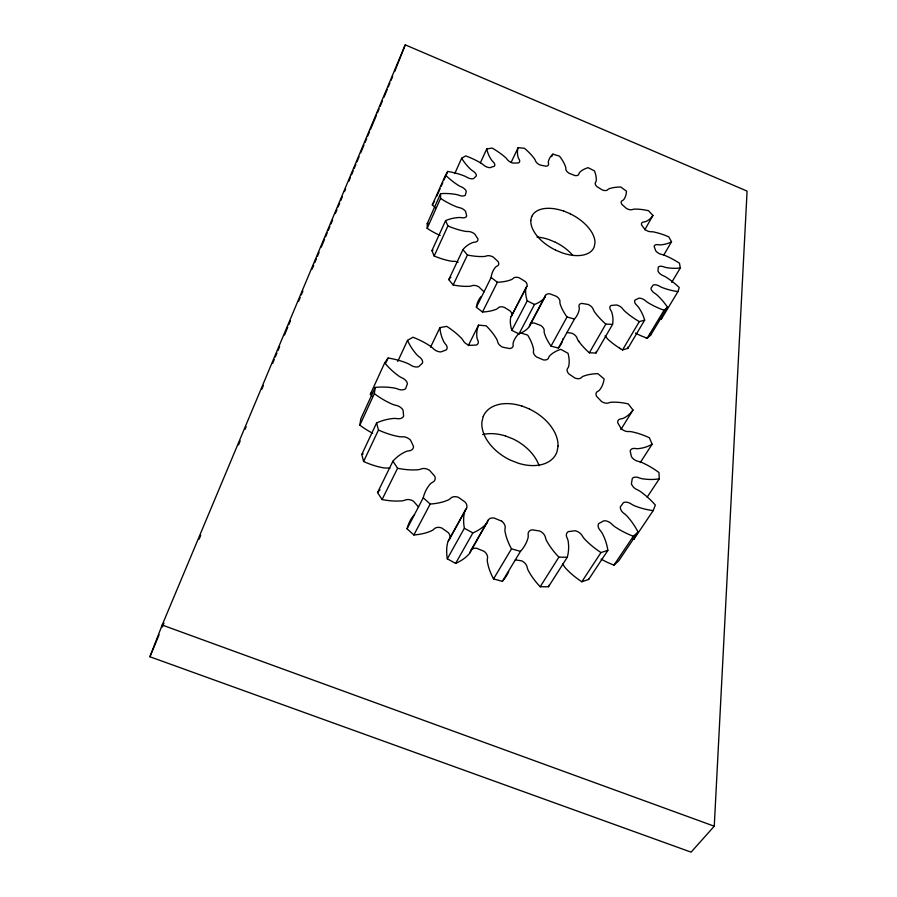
<?xml version="1.0" encoding="UTF-8"?>
<svg xmlns="http://www.w3.org/2000/svg" width="897" height="897" viewBox="0 0 897 897"><rect width="100%" height="100%" fill="white"/><g stroke="black" fill="none" stroke-linecap="round" stroke-linejoin="round"><path stroke-width="1.35" d="M440.203 235.496L438.431 234.711A53.013 30.375 25 0 1 427.174 228.343L440.562 198.394L440.573 193.662A56.197 32.673 25.5 0 1 451.942 193.864L454.611 194.234A13.007 7.411 25.1 0 1 458.759 195.176A6.559 3.7 25 0 0 465.341 195.187L466.272 191.386A6.548 3.689 25 0 0 460.901 186.699A12.48 6.963 25.1 0 1 457.089 184.524L454.757 182.932A52.912 28.984 25.4 0 1 445.54 175.128L447.749 171.45A55.322 31.63 25.1 0 1 459.802 174.343L462.482 175.274A12.569 7.041 25 0 1 466.496 177.023A6.447 3.577 25.2 0 0 473.549 178.626L476.329 175.879A6.436 3.566 25.2 0 0 472.719 170.923A12.491 6.862 25.3 0 1 469.647 168.311L467.886 166.517A52.127 28.177 25.8 0 1 461.652 158.231L465.722 155.899A54.425 30.565 25 0 1 477.282 161.034L479.727 162.402A12.468 6.862 25.3 0 1 483.236 164.723A6.335 3.465 25.5 0 0 490.087 167.672L494.359 166.192A6.335 3.453 25.5 0 0 492.767 161.46A12.21 6.615 25.8 0 1 490.67 158.679L489.616 156.863A51.465 27.549 26.4 0 1 486.746 148.924L492.195 148.083A53.54 29.567 25.2 0 1 502.286 154.833L504.293 156.482A12.423 6.739 25.7 0 1 506.996 159.139A6.234 3.364 26 0 0 513.05 163.086L518.365 162.962A6.234 3.364 26 0 0 518.836 158.881A11.975 6.414 26.3 0 1 517.861 156.201L517.558 154.531A51.151 27.224 27.1 0 1 518.141 147.646L524.442 148.274A52.587 28.603 25.6 0 1 532.257 155.977L533.67 157.749A12.009 6.436 26.2 0 1 535.386 160.485A6.167 3.296 26.6 0 0 540.14 165.037L546.004 166.225A6.167 3.296 26.6 0 0 548.426 163.131A11.953 6.357 27 0 1 548.605 160.798L549.054 159.408A50.938 27.078 27.8 0 1 552.888 154.138L559.493 156.156A51.712 27.807 26.1 0 1 564.482 164.095L565.211 165.844A11.93 6.357 26.9 0 1 565.828 168.412A6.133 3.263 27.3 0 0 568.922 173.166L574.831 175.532A6.122 3.252 27.3 0 0 578.946 173.682A11.84 6.29 27.7 0 1 580.224 171.876L581.379 170.89A51.084 27.235 28.5 0 1 588.062 167.672L594.431 170.867A51.308 27.37 26.8 0 1 596.258 178.38L596.247 179.938A11.818 6.279 27.6 0 1 595.72 182.125A6.122 3.252 28 0 0 596.953 186.654L602.403 190.007A6.122 3.252 28 0 0 607.841 189.559A12.031 6.414 28.4 0 1 610.117 188.437L611.855 187.944A51.6 27.717 29.2 0 1 620.825 187.036L626.442 191.173A51.185 27.213 27.5 0 1 624.974 197.609L624.234 198.854A11.852 6.313 28.3 0 1 622.619 200.457A6.144 3.285 28.7 0 0 621.868 204.381L626.409 208.429A6.144 3.285 28.7 0 0 632.733 209.438A12.076 6.481 29.1 0 1 635.805 209.124L637.991 209.169A52.284 28.412 29.7 0 1 648.52 210.717L652.915 215.448L644.797 229.789M427.174 228.343L427.23 223.577L440.573 193.662M714.259 826.215L747.089 191.106L405.253 44.85L162.166 625.03L149.911 656.761L691.082 852.15L714.259 826.215L162.166 625.03M558.057 446.033L557.037 451.64A40.948 27.056 29.4 0 1 518.275 463.211L510.404 460.139A40.948 27.067 29.4 0 1 481.913 421.96L483.225 416.432M372.636 433.24A61.983 41.632 24.9 0 1 359.865 425.144L374.352 393.648L375.215 387.414A66.3 45.669 25.6 0 1 389.253 387.347L392.494 387.762A15.126 10.17 24.9 0 1 397.472 388.894A7.703 5.124 24.9 0 0 405.601 388.726L407.429 383.681A7.692 5.102 24.9 0 0 401.598 377.671A14.576 9.564 25 0 1 397.281 374.912L394.691 372.894A61.971 39.804 25.6 0 1 384.69 362.893L388.076 358.015A65.044 43.931 25 0 1 402.428 361.48L405.567 362.623A14.834 9.777 24.9 0 1 410.209 364.799A7.546 4.911 25.2 0 0 418.63 366.705L422.521 363.038A7.535 4.9 25.2 0 0 418.944 356.647A14.285 9.205 25.4 0 1 415.614 353.306L413.764 351.007A60.906 38.526 26.3 0 1 407.53 340.378L412.934 337.227A63.799 42.193 24.9 0 1 426.266 343.607L429.035 345.323A14.509 9.362 25.3 0 1 432.937 348.26A7.4 4.732 25.7 0 0 440.853 351.927L446.347 349.886A7.389 4.72 25.8 0 0 445.204 343.764A14.296 9.06 26.2 0 1 443.096 340.198L442.109 337.855A59.92 37.483 27.3 0 1 439.934 327.618L446.751 326.373A62.633 40.612 25.3 0 1 457.975 334.884L460.161 336.98A14.363 9.127 26.1 0 1 463.043 340.367A7.277 4.586 26.6 0 0 469.793 345.345L476.329 345.042A7.277 4.586 26.6 0 0 477.585 339.716A13.915 8.712 27.1 0 1 476.812 336.252L476.722 334.088A59.561 37.001 28.4 0 1 478.55 325.14L486.152 325.802A61.411 39.143 25.9 0 1 494.46 335.59L495.906 337.855A14.206 8.914 27 0 1 497.566 341.365A7.176 4.485 27.5 0 0 502.645 347.173L509.631 348.563A7.187 4.485 27.6 0 0 513.084 344.47A13.769 8.555 28.2 0 1 513.667 341.421L514.441 339.604A59.55 36.934 29.5 0 1 519.946 332.675L527.683 335.119A60.413 37.988 26.8 0 1 532.549 345.3L533.166 347.543A13.904 8.645 28 0 1 533.513 350.873A7.142 4.429 28.6 0 0 536.563 356.972L543.425 359.91A7.142 4.429 28.7 0 0 548.729 357.387A13.915 8.622 29.3 0 1 550.567 354.999L552.115 353.687A59.931 37.27 30.6 0 1 560.76 349.314L568.036 353.306A59.819 37.282 27.8 0 1 569.158 363.038L568.911 365.079A13.937 8.645 29.1 0 1 567.947 367.938A7.142 4.429 29.7 0 0 568.765 373.836L574.932 378.052A7.154 4.44 29.8 0 0 581.648 377.323A13.791 8.566 30.4 0 1 584.586 375.798L586.784 375.092A60.536 37.943 31.7 0 1 597.862 373.668L604.107 378.915A59.538 36.934 28.9 0 1 601.382 387.381L600.306 389.029A13.791 8.566 30.2 0 1 598.108 391.182A7.198 4.485 30.8 0 0 596.606 396.362L601.584 401.542A7.198 4.485 30.9 0 0 609.164 402.697A14.33 8.959 31.5 0 1 612.976 402.192L615.645 402.17A61.758 39.188 32.6 0 1 628.281 403.908L632.99 410.007L620.87 429.54M359.865 425.144L360.785 418.888L375.215 387.414M530.744 220.37L531.708 216.401M659.833 319.141A51.869 29.209 30 0 0 661.212 319.332L677.953 291.615L679.264 287.522A54.964 31.384 30.2 0 0 669.667 279.584L667.323 277.992A12.491 6.985 30.3 0 0 663.556 275.839A6.402 3.543 30.2 0 1 657.994 271.129L658.275 267.149A6.391 3.532 30.1 0 1 664.139 266.97A12.154 6.66 30 0 0 667.962 267.822L670.373 268.113A51.903 28.031 29.4 0 0 680.296 267.979L679.478 263.225A54.044 30.307 30.3 0 0 668.545 257.058L666.023 255.937A12.356 6.784 30.1 0 0 662.143 254.546A6.29 3.431 29.8 0 1 655.718 250.835L654.137 246.44A6.279 3.42 29.8 0 1 658.589 244.758A11.964 6.47 29.5 0 0 661.93 244.713L663.926 244.433A51.23 27.403 28.8 0 0 671.517 241.786L668.747 236.83A52.99 29.22 30.1 0 0 657.523 232.861L655.068 232.267A12.132 6.571 29.6 0 0 651.435 231.729A6.201 3.341 29.3 0 1 644.764 229.284L641.546 224.878A6.201 3.341 29.3 0 1 644.237 221.929A11.975 6.414 29 0 0 646.815 221.043L648.228 220.236A51.084 27.179 28.2 0 0 652.915 215.448M661.212 319.332L661.885 317.258M633.035 539.187A61.018 40.051 33.2 0 0 633.865 539.288L653.173 510.617L655.359 505.067A65.571 44.031 33.8 0 0 644.618 494.718L641.949 492.666A15.058 9.867 33.7 0 0 637.599 489.897A7.591 4.922 33.5 0 1 631.41 483.763L632.318 478.437A7.568 4.9 33.4 0 1 639.561 478A14.363 9.205 33.1 0 0 644.158 479.009L647.073 479.334A61.007 38.448 32.1 0 0 659.306 478.83L658.947 472.517A64.158 42.193 33.8 0 0 646.356 464.635L643.418 463.211A14.509 9.318 33.2 0 0 638.832 461.484A7.434 4.732 32.8 0 1 631.466 456.741L630.154 450.956A7.423 4.72 32.7 0 1 635.85 448.578A14.43 9.105 32.3 0 0 639.953 448.422L642.431 447.995A60.222 37.573 31.1 0 0 652.108 444.239L649.394 437.758A62.857 40.544 33.3 0 0 636.197 432.847L633.271 432.13A14.397 9.105 32.4 0 0 628.887 431.535A7.299 4.586 31.9 0 1 621.072 428.508L617.741 422.779A7.299 4.586 31.9 0 1 621.464 418.798A14.072 8.791 31.3 0 0 624.749 417.565L626.588 416.455A59.673 37.035 30 0 0 632.99 410.007M394.725 71.446L405.253 44.85M633.865 539.288L635.211 535.946M149.911 656.761L159.094 634.796M162.335 627.037L163.96 623.168M199.1 539.175L200.715 535.296M238.557 444.845L240.172 440.976M245.038 429.338L246.126 426.759M261.801 389.287L263.415 385.407M272.61 363.442L274.224 359.562M275.312 356.984L276.926 353.104M278.014 350.525L279.629 346.646M284.495 335.018L287.746 327.259M288.823 324.68L290.449 320.801M298.555 301.426L300.17 297.546M301.257 294.956L302.872 291.088M312.066 269.122L313.692 265.243M314.769 262.653L316.394 258.785M317.471 256.194L319.097 252.315M321.249 247.146L324.501 239.398M325.577 236.808L327.203 232.94M328.28 230.35L329.905 226.481M330.982 223.891L332.608 220.012M335.31 213.553L336.936 209.674M338.012 207.095L339.638 203.215M340.714 200.636L342.34 196.757M344.493 191.588L345.58 189.009M348.821 181.25L350.447 177.371M351.523 174.792L353.149 170.912M354.225 168.333L355.851 164.454M356.928 161.864L359.092 156.706M360.717 152.826L363.958 145.067M365.034 142.488L366.66 138.609M367.736 136.03L369.362 132.151M370.439 129.56L376.392 115.354M377.469 112.764L379.095 108.896M380.171 106.306L382.335 101.137M383.961 97.257L387.201 89.509M388.278 86.919L389.903 83.051M390.98 80.461L392.606 76.593M435.493 207.857A52.104 29.377 25.3 0 1 432.332 204.852L445.54 175.128M436.761 196.185L440.057 188.762M441.156 186.284L442.804 182.584M443.903 180.106L447.749 171.45M454.768 173.57L461.652 158.231M458.143 262.238A6.638 3.98 25.5 0 0 453.433 261.341A12.771 7.591 25.2 0 1 449.319 260.803L446.56 260.186A54.078 31.518 24.9 0 1 434.159 255.993L431.928 250.655L445.596 220.617A56.87 33.503 26.1 0 1 455.048 217.915L457.425 217.646A13.107 7.591 25.4 0 1 461.305 217.646A6.66 3.823 25.2 0 0 466.698 215.964L465.61 211.434A6.66 3.823 25.2 0 0 458.905 207.543A12.894 7.322 25 0 1 454.701 206.052L452.01 204.864A53.854 29.982 25.1 0 1 440.562 198.394M371.997 396.16A60.861 40.13 25.4 0 1 370.36 394.22L384.69 362.893M434.159 255.993L447.906 225.954L445.596 220.617M385.788 363.016L388.076 358.015M480.366 162.805L486.746 148.924M397.73 361.469L407.53 340.378M389.948 468.279A7.826 5.539 25.7 0 0 386.529 468.055A15.07 10.573 25.1 0 1 381.528 467.46L378.22 466.72A63.283 43.37 24.7 0 1 363.599 461.495L361.783 454.476L376.572 422.98A67.152 47.003 26.7 0 1 388.805 419.101L391.798 418.664A15.529 10.663 25.4 0 1 396.62 418.551A7.86 5.337 25.1 0 0 403.616 416.163L403.067 410.187A7.838 5.315 25.1 0 0 395.442 405.231A15.002 10.058 24.9 0 1 390.498 403.381L387.369 401.878A63.138 41.329 25 0 1 374.352 393.648M483.842 292.052A6.705 4.07 26.3 0 0 483.483 291.301L478.774 286.805A6.694 4.059 26.2 0 0 471.587 285.863A12.894 7.781 25.8 0 1 467.954 286.345L465.386 286.378A54.863 32.527 25.1 0 1 453.164 284.966L448.769 279.629L462.93 249.635A56.881 33.772 27 0 1 469.355 244.141L471.16 243.222A13.276 7.804 26 0 1 474.334 242.212A6.761 3.936 25.6 0 0 477.922 238.927L474.827 234.139A6.75 3.936 25.6 0 0 467.449 231.504A12.973 7.501 25.3 0 1 463.289 230.921L460.497 230.282A54.952 31.137 25 0 1 447.906 225.954M363.599 461.495L378.478 430.011L376.572 422.98M511.032 162.57L518.141 147.646M453.164 284.966L467.427 255.006L462.93 249.635M430.538 347.206L439.934 327.618M418.619 507.119L413.539 501.255A7.916 5.696 26.9 0 0 404.794 500.212A15.395 10.988 26.1 0 1 400.197 500.963L397.001 501.087A64.461 45.085 25 0 1 382.066 499.551L377.547 492.543L392.931 461.204A67.768 47.889 28.3 0 1 401.923 453.635L404.334 452.346A15.574 10.876 26.4 0 1 408.46 450.899A7.983 5.517 25.9 0 0 413.506 446.403L410.512 440.102A7.972 5.505 25.8 0 0 401.8 436.817A15.361 10.517 25.3 0 1 396.721 436.166L393.357 435.393A64.483 43.078 24.9 0 1 378.478 430.011M519.531 333.684A55.939 34.03 26.4 0 1 518.971 333.919L511.828 330.365A55.749 33.895 28.9 0 1 510.303 321.07L510.438 319.141A13.051 7.972 27.8 0 1 511.212 316.428A6.728 4.104 27.2 0 0 510.169 311.001L504.249 307.301A6.728 4.104 27.1 0 0 497.97 308.153A13.018 7.927 26.6 0 1 495.222 309.644L493.148 310.351A55.592 33.458 25.6 0 1 482.496 312.01L476.385 307.279L491.141 277.476A57.004 33.884 28 0 1 493.709 269.683L494.729 268.192A13.242 7.849 26.8 0 1 496.815 266.241A6.817 4.025 26.4 0 0 498.149 261.655L493.339 257.125A6.806 4.014 26.3 0 0 486.073 256.105A13.107 7.692 25.9 0 1 482.395 256.542L479.805 256.553A55.76 32.146 25.2 0 1 467.427 255.006M551.677 156.594L552.888 154.138M382.066 499.551L397.584 468.268L392.931 461.204M482.496 312.01L497.375 282.252A56.511 33.077 25.7 0 0 508.128 280.727L510.214 280.043A13.231 7.838 26.7 0 0 512.972 278.597A6.84 4.059 27.2 0 1 519.307 277.823L525.339 281.568A6.84 4.059 27.3 0 1 526.449 286.984A13.264 7.882 27.8 0 0 525.698 289.675L525.586 291.592A56.69 33.514 28.9 0 0 527.234 300.854L511.828 330.365M468.268 345.648L478.55 325.14M511.032 316.731L526.27 287.287M511.604 315.89L526.842 286.457M508.666 571.613A66.535 48.27 29.2 0 1 502.365 581.334L493.552 578.913A65.66 46.554 33.2 0 1 488.282 565.973L487.665 563.114A15.428 11.112 31.6 0 1 487.385 558.865A7.983 5.774 30.7 0 0 484.167 551.363L476.531 548.235A7.983 5.774 30.5 0 0 470.308 551.857A15.664 11.358 29.5 0 1 468.032 555.075L466.137 556.902A66.131 47.709 27.4 0 1 455.62 563.406L447.311 558.82A66.266 47.687 31.9 0 1 446.953 546.318L447.435 543.717A15.541 11.269 29.8 0 1 448.836 540.028A7.972 5.774 28.8 0 0 448.455 532.751L441.705 527.963A7.972 5.774 28.7 0 0 433.767 529.297A15.462 11.168 27.7 0 1 430.1 531.383L427.409 532.403A65.604 46.722 25.9 0 1 413.865 534.971L407.07 528.782L423.238 497.779A67.97 48.09 30.1 0 1 427.802 487.172L429.338 485.131A15.854 11.19 28 0 1 432.287 482.429A8.073 5.662 27.1 0 0 434.742 476.217L429.528 470.286A8.073 5.662 27 0 0 420.637 469.153A15.698 10.932 26.2 0 1 415.984 469.86L412.755 469.95A65.705 44.816 25.2 0 1 397.584 468.268M518.971 333.919L534.5 304.475A56.881 33.66 26.5 0 0 542.371 299.968L543.717 298.667A13.298 7.905 27.6 0 0 545.23 296.358A6.828 4.059 28.2 0 1 549.928 293.846L556.488 296.38A6.828 4.048 28.2 0 1 559.907 302.02A13.354 7.905 28.7 0 0 560.569 305.171L561.376 307.301A56.197 32.853 29.6 0 0 567.016 317L574.45 319.04A57.072 33.929 27.5 0 0 578.576 312.044L579.036 310.272A13.309 7.894 28.6 0 0 579.159 307.357A6.784 4.003 29.1 0 1 581.693 303.388L588.051 304.442A6.784 4.003 29.1 0 1 593.354 309.689A13.119 7.681 29.5 0 0 595.328 312.941L596.953 315.049A55.401 31.888 30.1 0 0 605.834 324.097L612.584 324.355A56.825 33.716 28.4 0 0 612.606 315.699L612.146 313.658A13.197 7.748 29.4 0 0 610.902 310.452A6.716 3.913 29.7 0 1 611.07 305.485L616.508 304.969A6.705 3.902 29.8 0 1 623.056 309.286A13.029 7.524 30.1 0 0 626.084 312.302L628.304 314.152A54.482 30.823 30.3 0 0 639.314 321.608L644.651 320.128A56.556 33.279 29.3 0 0 640.75 310.777L639.471 308.691A12.928 7.479 30 0 0 637.049 305.552A6.615 3.79 30.2 0 1 634.919 300.125L638.911 298.163A6.615 3.79 30.2 0 1 645.941 301.145A12.76 7.243 30.3 0 0 649.641 303.612L652.197 305.047A53.506 29.747 30.2 0 0 664.049 310.239L667.491 307.256A55.827 32.404 29.9 0 0 660.282 298.196L658.364 296.268A12.906 7.344 30.3 0 0 655.079 293.498A6.503 3.666 30.3 0 1 650.975 288.184L653.184 285.033A6.503 3.655 30.3 0 1 659.945 286.457A12.446 6.929 30.3 0 0 663.915 288.172L666.527 289.058A52.676 28.816 29.9 0 0 677.953 291.615M413.865 534.971L430.201 504.036A66.894 46.476 26 0 0 443.903 501.614L446.628 500.616A15.765 11.112 27.7 0 0 450.328 498.564A8.129 5.741 28.7 0 1 458.367 497.308L465.263 502.174A8.129 5.752 28.8 0 1 465.734 509.462A15.854 11.213 29.7 0 0 464.343 513.14L463.872 515.741A67.589 47.451 31.7 0 0 464.366 528.255L447.311 558.82M529.959 324.68L545.499 295.405M529.275 326.598L544.905 297.165M562.509 341.017A56.119 34.299 27.4 0 1 558.349 348.081L551.016 346.119L567.016 317M448.332 540.869L465.341 510.079M449.419 539.299L466.541 508.341M558.349 348.081L574.45 319.04M455.62 563.394L472.854 532.93A67.443 47.485 27.4 0 0 483.461 526.528L485.355 524.711A15.967 11.302 29.5 0 0 487.632 521.527A8.14 5.752 30.4 0 1 493.899 517.95L501.681 521.168M470.802 550.556L488.114 520.226M469.77 552.967L487.093 522.626M578.487 340.916A11.269 6.795 29.6 0 0 578.924 341.522L580.662 343.82A54.515 32.281 30.2 0 0 589.351 352.813L605.834 324.097M589.351 352.813L596.034 352.992L612.584 324.355M663.836 254.927L671.517 241.786M605.049 335.938A6.604 3.947 29.8 0 1 606.585 337.732A12.827 7.613 30.1 0 0 609.545 340.725L611.72 342.564A53.697 31.249 30.4 0 0 619.715 348.227L622.529 349.931L639.314 321.608M432.332 204.852L434.563 201.13M622.529 349.931L627.844 348.384L644.651 320.128M493.552 578.913L511.492 548.841A66.95 46.319 33 0 1 506.02 535.834L505.347 532.975A15.731 11.067 31.4 0 1 505.033 528.714A8.14 5.741 30.5 0 0 501.681 521.168M671.707 282.342L680.296 267.979M635.502 333.135A52.676 30.139 30.3 0 0 642.039 336.218L647.186 338.214L664.049 310.239M647.186 338.214L650.639 335.175L667.491 307.256M502.365 581.334L520.473 551.363A67.869 48.046 29.1 0 0 526.741 541.687L527.593 539.265A15.72 11.067 31.2 0 0 528.21 535.285A8.107 5.674 32 0 1 531.999 529.802L539.747 531.013A8.095 5.662 32.1 0 1 545.544 537.965A15.653 10.854 32.8 0 0 547.506 542.326L549.199 545.129A66.019 44.794 33.7 0 0 558.887 557.149L567.274 557.261A67.981 47.967 30.9 0 0 568.62 545.466L568.362 542.696A15.63 10.865 32.6 0 0 567.296 538.391A8.017 5.517 33.1 0 1 568.261 531.629L575.112 530.755A8.006 5.505 33.2 0 1 582.602 536.384A15.339 10.45 33.6 0 0 585.909 540.364L588.398 542.808A64.819 43.067 33.9 0 0 600.99 552.563L607.863 550.366A67.522 47.093 32.4 0 0 604.376 537.796L603.087 535.004A15.484 10.573 33.5 0 0 600.553 530.833A7.894 5.326 33.7 0 1 598.691 523.568L603.939 520.776A7.882 5.315 33.7 0 1 612.225 524.566A15.103 10.069 33.9 0 0 616.452 527.772L619.412 529.622A63.552 41.363 33.6 0 0 633.36 536.238L638.059 532.089A66.613 45.669 33.4 0 0 630.412 520.081L628.304 517.547A15.271 10.215 33.9 0 0 624.637 513.925A7.737 5.113 33.8 0 1 620.32 506.895L623.505 502.578A7.737 5.102 33.8 0 1 631.656 504.271A14.935 9.755 33.7 0 0 636.321 506.446L639.415 507.556A62.14 39.726 33 0 0 653.173 510.617M515.259 559.874L521.617 560.827A7.938 5.685 32.3 0 1 527.257 567.711A15.35 10.91 33 0 0 529.14 572.039L530.777 574.831A64.775 45.063 34 0 0 540.196 586.739L558.887 557.149M567.274 557.261L548.471 586.761L540.196 586.739M640.29 462.549L652.108 444.25M562.598 563.832A7.849 5.539 33.5 0 1 563.843 565.76A15.047 10.506 33.9 0 0 567.072 569.707L569.494 572.129A63.609 43.348 34.2 0 0 581.805 581.749L600.99 552.563M581.805 581.749L588.623 579.473L607.863 550.366M647.163 497.129L659.306 478.83M601.102 559.111A62.386 41.677 33.9 0 0 613.974 565.11L633.36 536.249M638.059 532.089L618.661 560.917L613.974 565.121M370.36 394.22L371.717 392.247M413.214 516.078L411.667 518.141A66.636 48.315 30.2 0 0 407.07 528.782M566.949 332.473L571.972 333.258A6.671 4.048 29.1 0 1 577.163 338.483A12.894 7.77 29.6 0 0 577.522 339.29L577.735 339.705A12.861 7.748 29.6 0 0 578.924 341.522L579.081 341.723M511.492 548.841L520.473 551.363M505.504 435.953L512.938 438.88A40.186 27.258 29.4 0 1 539.119 465.778M522.02 406.038L529.578 409.043M645.705 337.687L646.445 337.956M563.877 211.109L570.279 213.789M555.501 250.095L562.139 252.842A34.759 19.51 27.7 0 0 594.24 246.798L594.991 242.762A34.759 19.51 27.7 0 0 570.268 213.834M555.445 242.268L549.132 239.645A34.209 19.756 27.6 0 0 537.045 237.055M527.234 300.854L534.5 304.475M464.366 528.255L472.854 532.93M619.715 348.227L620.41 348.664M491.141 277.476L497.375 282.252M423.238 497.779L430.201 504.036M482.653 434.574A40.186 27.258 29.4 0 1 505.504 435.964M361.783 454.476A65.851 47.249 26.6 0 1 363.195 453.826M377.547 492.543A66.434 48.113 28.3 0 1 379.016 490.917M379.521 490.401A66.434 48.113 28.3 0 1 380.048 489.885M413.809 515.293A15.552 11.246 27.9 0 1 413.966 515.113M548.852 585.349A66.647 48.191 31.1 0 1 548.471 586.761M588.51 578.7A66.21 47.328 32.6 0 1 588.623 579.473M649.877 334.032A54.93 32.785 30 0 1 650.639 335.175M627.53 347.229A55.636 33.66 29.3 0 1 627.844 348.384M596.281 351.433A55.894 34.097 28.4 0 1 596.034 352.992M563.159 338.539A13.096 7.972 28.6 0 1 562.991 339.234M551.016 346.119A55.289 33.234 29.7 0 1 545.544 336.442L544.771 334.312A13.141 7.995 28.8 0 1 544.143 331.161A6.716 4.093 28.2 0 0 540.824 325.521L534.365 323.055A6.716 4.104 28.2 0 0 529.69 325.633A13.074 7.995 27.6 0 1 528.165 327.977L526.819 329.289A55.939 34.03 26.4 0 1 520.63 333.202M476.385 307.279A56.063 34.254 27.9 0 1 478.998 299.419L480.03 297.905A13.018 7.938 26.8 0 1 481.184 296.559M448.769 279.629A55.939 34.142 26.9 0 1 449.778 278.44M450.507 277.678A55.939 34.142 26.9 0 1 450.877 277.308M431.917 250.655A55.939 33.873 26 0 1 432.993 250.185M427.23 223.577A55.289 33.043 25.3 0 1 428.575 223.476M555.378 242.246A34.209 19.756 27.6 0 1 572.903 255.533M483.236 416.5A40.948 27.067 29.4 0 1 522.009 406.106M529.555 409.11A40.948 27.056 29.4 0 1 558.024 446.078M555.579 250.106A34.759 19.51 27.7 0 1 530.833 220.404M531.786 216.48A34.759 19.51 27.7 0 1 563.933 211.187"/></g></svg>
